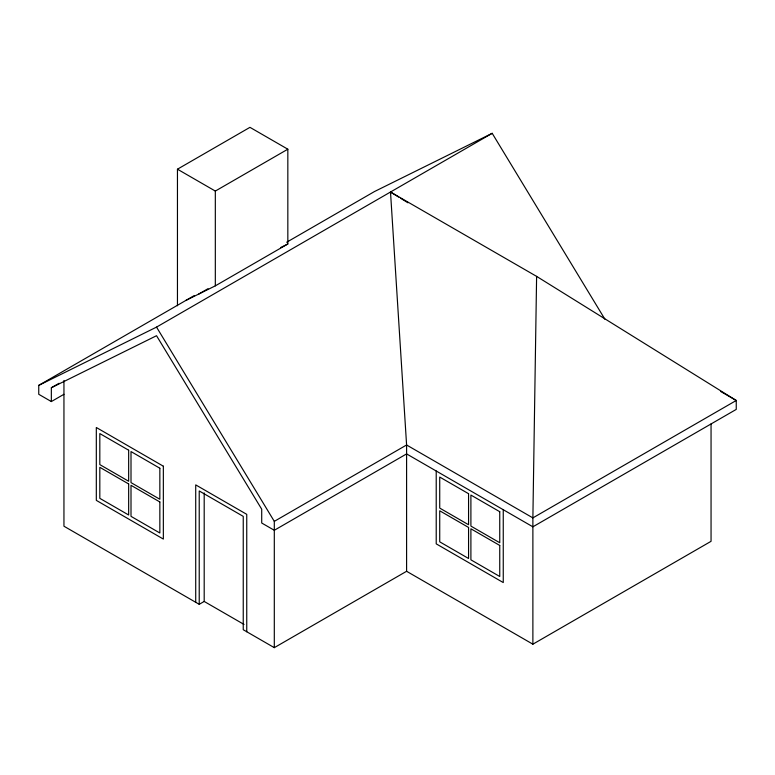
<?xml version="1.0" encoding="UTF-8"?>
<svg xmlns="http://www.w3.org/2000/svg" width="775" height="775" viewBox="0 0 775 775"><rect width="100%" height="100%" fill="white"/><g stroke="black" fill="none" stroke-linecap="round" stroke-linejoin="round"><path stroke-width="1.16" d="M406.594 571.282L406.594 444.986L390.503 192.016L536.61 276.375L532.88 517.894L532.88 644.19L406.594 571.282L274.302 647.658L243.243 629.726L243.243 516.373L199.223 490.963L199.223 604.316L204.193 601.448L244.018 624.437M177.456 305.776L177.456 169.202L249.957 127.342L287.835 149.207L287.835 243.989L215.324 285.849L185.961 300.38M177.456 169.202L215.324 191.067L287.835 149.207M63.947 394.291L51.344 401.566L38.75 394.291L38.75 385.369L194.244 295.595M286.673 242.236L374.412 191.58L492.193 133.31L604.955 319.3M198.71 294.074L208.029 288.688M51.344 401.566L51.344 387.742L59.103 383.267M38.75 385.369L156.531 327.108L492.193 133.31M274.302 647.658L274.302 521.362L406.594 444.986L532.88 517.894L736.25 400.481L536.61 276.375M532.88 644.19L711.053 541.318L711.053 423.925M280.569 247.583L287.835 243.989M51.344 387.742L156.531 335.711L261.708 509.194L261.708 523.009L274.302 530.284L406.594 453.908L532.88 526.816L736.25 409.403L736.25 400.481L720.595 391.443M199.223 604.316L63.947 526.215L63.947 380.467M390.503 192.016L398.708 197.083M400.762 198.352L407.941 202.788M156.531 327.108L274.302 521.362M503.256 509.688L503.256 582.558L436.218 543.856L436.218 470.987M246.75 631.751L246.75 514.348L195.717 484.888L195.717 602.291M215.324 191.067L215.324 285.849M204.193 492.919L204.193 601.448M468.565 493.704L439.725 477.061L439.725 508.09L468.565 524.743L468.565 493.704M499.749 511.713L470.9 495.06L470.9 526.089L499.749 542.742L499.749 511.713M468.565 527.446L439.725 510.793L439.725 541.832L468.565 558.484L468.565 527.446M499.749 545.445L470.9 528.792L470.9 559.831L499.749 576.484L499.749 545.445M163.351 466.201L96.313 427.5L96.313 500.369L163.351 539.071L163.351 466.201M128.66 450.217L99.82 433.574L99.82 464.603L128.66 481.256L128.66 450.217M159.844 468.226L131.004 451.573L131.004 482.612L159.844 499.255L159.844 468.226M128.66 483.958L99.82 467.306L99.82 498.344L128.66 514.997L128.66 483.958M159.844 501.958L131.004 485.305L131.004 516.344L159.844 532.997L159.844 501.958"/></g></svg>
